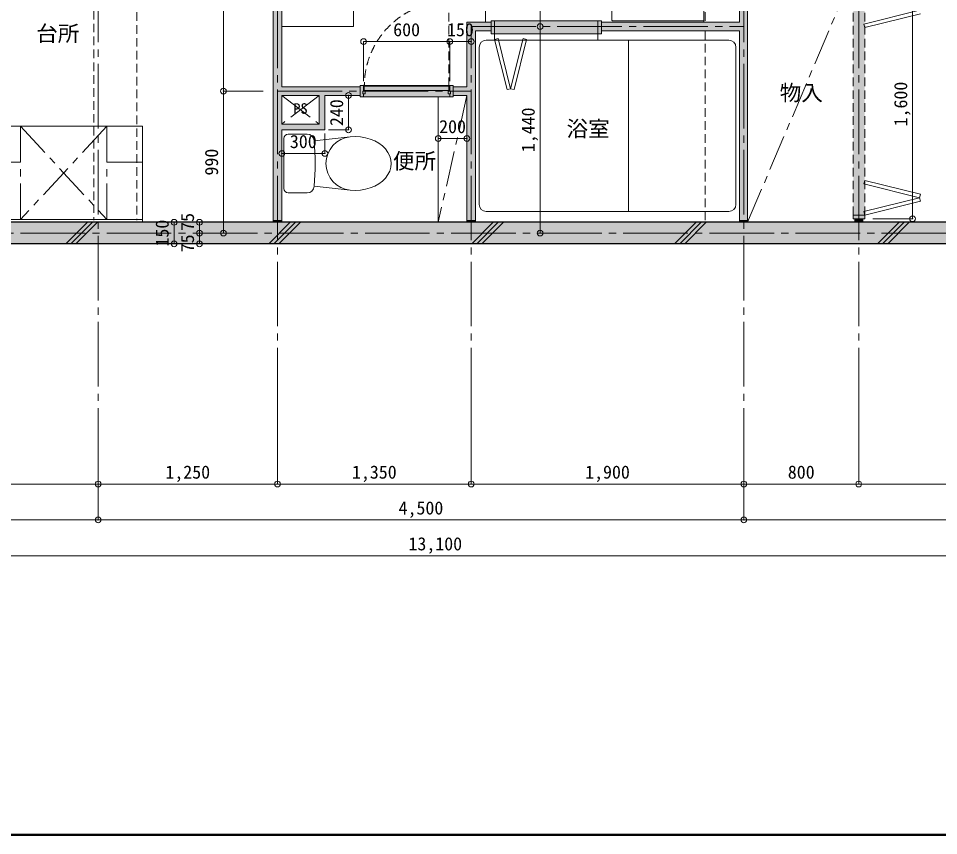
# Model space of a CAD drawing. Units: millimetres at full size, sheet at 1:50. Extents: x -9674 to 9699, y -6794 to 6791.
# Drawn here: x -2943 to 3469, y -6794 to -1095 of the extents above; entities that cross this region are included whole.
import ezdxf
from ezdxf.enums import TextEntityAlignment as Align

# ---------------------------------------------------------------- set-up
doc = ezdxf.new("R2010")
doc.units = ezdxf.units.MM
doc.header["$LTSCALE"] = 50
doc.header["$PDMODE"] = 32
doc.header["$PDSIZE"] = 40
for name, pattern in [('CHAIN1', [8, 5, -1, 1, -1]), ('CHAIN2', [12, 9, -1, 1, -1]), ('DASHED1', [1.8, 1.2, -0.6])]:
    doc.linetypes.add(name, pattern=pattern)
for name, color, linetype, lineweight in [('0-0_図面枠', 7, 'Continuous', 9), ('1-0_芯', 7, 'CHAIN2', 9), ('1-1_躯体', 2, 'Continuous', 25), ('1-2_間仕切', 3, 'Continuous', 18), ('1-3_建具', 3, 'Continuous', 18), ('1-4_仕上げ', 4, 'Continuous', 9), ('1-5_設備', 7, 'Continuous', 9), ('1-7_その他', 7, 'DASHED1', 9), ('1-8_ハッチ', 4, 'Continuous', 9), ('1-A_文字', 7, 'Continuous', 9), ('1-B_寸法', 7, 'Continuous', 9), ('1-C_梁', 7, 'DASHED1', 9), ('1-D_記号', 7, 'CHAIN1', 9)]:
    doc.layers.add(name, color=color, linetype=linetype, lineweight=lineweight)
doc.layers.add('4-0', color=1, linetype='Continuous')
doc.layers.add('4-2', color=4, linetype='Continuous')
doc.styles.add('ＭＳ ゴシック', font='')
doc.styles.get('ＭＳ ゴシック').set_extended_font_data('MS Gothic')

msp = doc.modelspace()

# ---------------------------------------------------------------- linework, layer by layer
at = {"layer": '0-0_図面枠'}
for p, q in [((-9673.92, -6793.93), (9698.92, -6793.93)), ((-9672.16, -6792.16), (9697.16, -6792.16)), ((-9670.4, -6790.4), (9695.4, -6790.4)), ((9693.64, -6788.64), (-9668.64, -6788.64)), ((-9666.87, -6786.88), (9691.87, -6786.88)), ((-9665.11, -6785.11), (9690.11, -6785.11)), ((-9663.35, -6783.35), (9688.35, -6783.35))]:
    msp.add_line(p, q, dxfattribs=at)
at = {"layer": '1-0_芯'}
for p, q in [((-2387.5, 4587.68), (-2387.5, -3842.32)), ((2112.5, 4587.68), (2112.5, -3842.32)), ((-1137.5, -3842.32), (-1137.5, -122.32)), ((2912.5, -3842.32), (2912.5, -122.32)), ((212.5, -1152.32), (2112.5, -1152.32)), ((212.5, -3842.32), (212.5, -1152.32)), ((-1137.5, -1602.32), (212.5, -1602.32)), ((-8327.5, -2592.32), (8282.5, -2592.32))]:
    msp.add_line(p, q, dxfattribs=at)
at = {"layer": '1-1_躯体'}
for p, q in [((6172.5, -2517.32), (-6527.5, -2517.32)), ((6172.5, -2667.32), (-6527.5, -2667.32))]:
    msp.add_line(p, q, dxfattribs=at)
at = {"layer": '1-2_間仕切'}
for p, q in [((-1167.5, -2517.32), (-1167.5, -152.32)), ((-1107.5, -1572.32), (-1107.5, -152.32)), ((2082.5, -152.32), (2082.5, -1122.32)), ((2138.5, -752.32), (2138.5, -2517.32)), ((182.5, -1572.32), (182.5, -1122.32)), ((182.5, -1122.32), (350.5, -1122.32)), ((1120.5, -1122.32), (2082.5, -1122.32)), ((242.5, -1182.32), (350.5, -1182.32)), ((242.5, -2517.32), (242.5, -1182.32)), ((1120.5, -1182.32), (2082.5, -1182.32)), ((2082.5, -1182.32), (2082.5, -2517.32)), ((-1107.5, -1572.32), (-562.5, -1572.32)), ((87.5, -1572.32), (182.5, -1572.32)), ((-1107.5, -1832.32), (-1107.5, -1632.32)), ((-1107.5, -1632.32), (-847.5, -1632.32)), ((-847.5, -1832.32), (-847.5, -1632.32)), ((-807.5, -1872.32), (-807.5, -1632.32)), ((-807.5, -1632.32), (-562.5, -1632.32)), ((87.5, -1632.32), (182.5, -1632.32)), ((182.5, -2517.32), (182.5, -1632.32)), ((-847.5, -1832.32), (-1107.5, -1832.32)), ((-807.5, -1872.32), (-1107.5, -1872.32)), ((-1107.5, -2517.32), (-1107.5, -1872.32)), ((2886.5, -2517.32), (2886.5, -2492.32)), ((2942.5, -2492.32), (2942.5, -2517.32))]:
    msp.add_line(p, q, dxfattribs=at)
at = {"layer": '1-2_間仕切', "color": 7, "lineweight": 9}
msp.add_line((62.5, -1562.32), (-537.5, -1562.32), dxfattribs=at)
at = {"layer": '1-3_建具', "color": 7, "linetype": 'DASHED1', "lineweight": 9}
for p, q in [((2875, -2467.32), (2875, -917.32)), ((2955, -2467.32), (2955, -917.32)), ((57.5, -1567.32), (57.5, -977.32))]:
    msp.add_line(p, q, dxfattribs=at)
at = {"layer": '1-3_建具', "color": 7, "lineweight": 9}
for p, q in [((2948.94, -1135.6), (3336.99, -1038.58)), ((3343.06, -1062.84), (2955, -1159.85)), ((350.5, -1202.32), (350.5, -1112.32)), ((375.5, -1112.32), (350.5, -1112.32)), ((375.5, -1112.32), (375.5, -1202.32)), ((1095.5, -1112.32), (375.5, -1112.32)), ((1095.5, -1202.32), (1095.5, -1112.32)), ((1120.5, -1112.32), (1095.5, -1112.32)), ((1120.5, -1112.32), (1120.5, -1202.32)), ((2948.94, -1135.6), (2955, -1159.85)), ((375.5, -1202.32), (350.5, -1202.32)), ((1095.5, -1202.32), (375.5, -1202.32)), ((1120.5, -1202.32), (1095.5, -1202.32)), ((399.75, -1236.25), (375.5, -1242.32)), ((487.07, -1585.5), (399.75, -1236.25)), ((487.07, -1585.5), (574.38, -1236.25)), ((574.38, -1236.25), (598.63, -1242.32)), ((487.07, -1585.5), (462.81, -1591.57)), ((487.07, -1585.5), (511.32, -1591.57)), ((-537.5, -1642.32), (62.5, -1642.32)), ((2948.94, -2249.03), (2955, -2224.78)), ((3343.06, -2321.79), (2955, -2224.78)), ((2948.94, -2249.03), (3336.99, -2346.05)), ((3336.99, -2346.05), (3343.06, -2321.79)), ((2955, -2492.32), (2875, -2492.32)), ((2948.94, -2443.06), (2955, -2467.32)), ((2955, -2467.32), (2955, -2492.32))]:
    msp.add_line(p, q, dxfattribs=at)
at = {"layer": '1-3_建具'}
for p, q in [((-562.5, -1562.32), (-562.5, -1642.32)), ((-537.5, -1562.32), (-562.5, -1562.32)), ((-542.5, -1602.32), (-542.5, -1622.32)), ((-527.5, -1602.32), (-542.5, -1602.32)), ((-537.5, -1602.32), (-537.5, -1562.32)), ((-532.5, -1597.32), (-532.5, -1567.32)), ((-532.5, -1567.32), (57.5, -1567.32)), ((57.5, -1597.32), (-532.5, -1597.32)), ((-527.5, -1622.32), (-527.5, -1602.32)), ((52.5, -1602.32), (52.5, -1622.32)), ((57.5, -1567.32), (57.5, -1597.32)), ((87.5, -1562.32), (62.5, -1562.32)), ((62.5, -1602.32), (62.5, -1562.32)), ((87.5, -1562.32), (87.5, -1642.32)), ((-537.5, -1642.32), (-562.5, -1642.32)), ((-542.5, -1622.32), (-527.5, -1622.32)), ((-537.5, -1642.32), (-537.5, -1622.32)), ((52.5, -1622.32), (67.5, -1622.32)), ((62.5, -1642.32), (62.5, -1622.32)), ((87.5, -1642.32), (62.5, -1642.32))]:
    msp.add_line(p, q, dxfattribs=at)
msp.add_lwpolyline([(67.5, -1622.32), (67.5, -1602.32), (52.5, -1602.32)], dxfattribs=at)
at = {"layer": '1-3_建具', "color": 7, "lineweight": 9}
for points in [[(2948.94, -2443.06), (3336.99, -2346.05), (3343.06, -2370.3), (2955, -2467.32)], [(2955, -2467.32), (2875, -2467.32), (2875, -2492.32)]]:
    msp.add_lwpolyline(points, dxfattribs=at)
at = {"layer": '1-3_建具', "color": 7, "linetype": 'DASHED1', "lineweight": 9}
msp.add_arc((57.5, -1567.32), 590, 90, 180, dxfattribs=at)
at = {"layer": '1-4_仕上げ'}
msp.add_line((-17.5, -2517.32), (-17.5, -1642.32), dxfattribs=at)
at = {"layer": '1-5_設備'}
for p, q in [((1832.5, -152.32), (1832.5, -1122.32)), ((1192.5, -1107.32), (1192.5, -317.32)), ((1832.5, -1112.32), (1197.5, -1112.32)), ((375.5, -1202.32), (375.5, -1247.32)), ((1095.5, -1202.32), (1095.5, -1247.32)), ((317.5, -1247.32), (2007.5, -1247.32)), ((375.5, -1242.32), (462.81, -1591.57)), ((598.63, -1242.32), (511.32, -1591.57)), ((1307.5, -1247.32), (1307.5, -2442.32)), ((267.5, -1297.32), (267.5, -2392.32)), ((2057.5, -2392.32), (2057.5, -1297.32)), ((-2077.5, -1847.32), (-3167.5, -1847.32)), ((-2077.5, -2517.32), (-2077.5, -1847.32)), ((-1062.5, -1902.32), (-931.25, -1902.32)), ((-881.41, -1948.32), (-630.35, -1921.67)), ((-1092.5, -1932.32), (-1092.5, -2282.32)), ((-881.41, -2266.31), (-630.35, -2292.96)), ((-1062.5, -2312.32), (-931.25, -2312.32)), ((-2077.5, -2497.32), (-3827.5, -2497.32)), ((2007.5, -2442.32), (317.5, -2442.32))]:
    msp.add_line(p, q, dxfattribs=at)
at = {"layer": '1-5_設備', "linetype": 'CHAIN1'}
for p, q in [((-2927.5, -2497.32), (-2927.5, -1847.32)), ((-2927.5, -1847.32), (-2327.5, -2497.32)), ((-2327.5, -1847.32), (-2927.5, -2497.32)), ((-2327.5, -2497.32), (-2327.5, -1847.32)), ((-2927.5, -2097.32), (-3417.5, -2097.32)), ((-2077.5, -2097.32), (-2327.5, -2097.32))]:
    msp.add_line(p, q, dxfattribs=at)
at = {"layer": '1-5_設備'}
msp.add_lwpolyline([(-1107.5, -1152.32), (-607.5, -1152.32), (-607.5, -152.32)], dxfattribs=at)
for centre, radius, start, end in [((1197.5, -1107.32), 5, 180, 270), ((317.5, -1297.32), 50, 90, 180), ((2007.5, -1297.32), 50, 0, 90), ((-1062.5, -1932.32), 30, 90, 180), ((-931.25, -1952.32), 50, 4.58409, 90), ((-613.23, -2107.32), 186.44, 95.26901, 264.731), ((-2864.44, -2107.32), 1989.39, 355.41592, 4.58409), ((-1062.5, -2282.32), 30, 180, 270), ((-931.25, -2262.32), 50, 270, 355.41592), ((317.5, -2392.32), 50, 180, 270), ((2007.5, -2392.32), 50, 270, 0)]:
    msp.add_arc(centre, radius, start, end, dxfattribs=at)
msp.add_ellipse((-595.31, -2107.32), major_axis=(250, 0), ratio=0.75, start_param=4.5717765, end_param=7.9945944, dxfattribs=at)
at = {"layer": '1-7_その他', "color": 4, "linetype": 'CHAIN1'}
for p, q in [((2138.5, -2517.32), (2886.5, -752.32)), ((-1107.5, -1632.32), (-847.5, -1832.32)), ((-847.5, -1632.32), (-1107.5, -1832.32)), ((182.5, -1632.32), (-17.5, -2517.32))]:
    msp.add_line(p, q, dxfattribs=at)
at = {"layer": '1-8_ハッチ'}
for p, q in [((-2612.67, -2667.32), (-2462.67, -2517.32)), ((-2577.32, -2667.32), (-2427.32, -2517.32)), ((-2541.96, -2667.32), (-2391.96, -2517.32)), ((-1198.46, -2667.32), (-1048.46, -2517.32)), ((-1163.1, -2667.32), (-1013.1, -2517.32)), ((-1127.75, -2667.32), (-977.75, -2517.32)), ((215.76, -2667.32), (365.76, -2517.32)), ((251.11, -2667.32), (401.11, -2517.32)), ((286.47, -2667.32), (436.47, -2517.32)), ((1629.97, -2667.32), (1779.97, -2517.32)), ((1665.33, -2667.32), (1815.33, -2517.32)), ((1700.68, -2667.32), (1850.68, -2517.32)), ((3044.18, -2667.32), (3194.18, -2517.32)), ((3079.54, -2667.32), (3229.54, -2517.32)), ((3114.89, -2667.32), (3264.89, -2517.32))]:
    msp.add_line(p, q, dxfattribs=at)
at = {"layer": '1-B_寸法'}
for p, q in [((-1514.24, -1602.32), (-1514.24, -122.32)), ((692.46, -1152.32), (692.46, -122.32)), ((3288.46, -892.32), (3288.46, -2492.32)), ((692.46, -2592.32), (692.46, -1152.32)), ((-537.5, -1534.16), (-537.5, -1257.32)), ((-537.5, -1257.32), (62.5, -1257.32)), ((62.5, -1534.16), (62.5, -1257.32)), ((62.5, -1257.32), (212.5, -1257.32)), ((-1236.75, -1602.32), (-1514.24, -1602.32)), ((-1514.24, -2592.32), (-1514.24, -1602.32)), ((-642.56, -1872.32), (-642.56, -1632.32)), ((-781.57, -1872.32), (-642.56, -1872.32)), ((-17.5, -1933.15), (182.5, -1933.15)), ((3011.61, -2492.32), (3288.46, -2492.32)), ((-1858.28, -2517.32), (-1858.28, -2667.32)), ((-1681.76, -2592.32), (-1681.76, -2517.32)), ((-1681.76, -2667.32), (-1681.76, -2592.32)), ((-2387.5, -3842.32), (-2387.5, -4592.32)), ((-1137.5, -3842.32), (-1137.5, -4342.32)), ((212.5, -3842.32), (212.5, -4342.32)), ((2112.5, -3842.32), (2112.5, -4592.32)), ((2912.5, -3842.32), (2912.5, -4342.32)), ((-3827.5, -4342.32), (-2387.5, -4342.32)), ((-2387.5, -4342.32), (-1137.5, -4342.32)), ((-1137.5, -4342.32), (212.5, -4342.32)), ((212.5, -4342.32), (2112.5, -4342.32)), ((2112.5, -4342.32), (2912.5, -4342.32)), ((2912.5, -4342.32), (6512.5, -4342.32)), ((-6587.5, -4592.32), (-2387.5, -4592.32)), ((-2387.5, -4592.32), (2112.5, -4592.32)), ((2112.5, -4592.32), (6512.5, -4592.32)), ((-6587.5, -4842.32), (6512.5, -4842.32))]:
    msp.add_line(p, q, dxfattribs=at)
msp.add_lwpolyline([(-807.5, -1898.25), (-807.5, -2037.26), (-1107.5, -2037.26)], dxfattribs=at)
at = {"layer": '1-B_寸法', "color": 3}
for p in [(692.46, -1152.32), (-537.5, -1257.32), (62.5, -1257.32), (212.5, -1257.32), (-1514.24, -1602.32), (-642.56, -1632.32), (-642.56, -1872.32), (-17.5, -1933.15), (182.5, -1933.15), (-1107.5, -2037.26), (-807.5, -2037.26), (-1858.28, -2517.32), (-1681.76, -2517.32), (3288.46, -2492.32), (-1681.76, -2592.32), (-1514.24, -2592.32), (692.46, -2592.32), (-1858.28, -2667.32), (-1681.76, -2667.32), (-2387.5, -4342.32), (-1137.5, -4342.32), (212.5, -4342.32), (2112.5, -4342.32), (2912.5, -4342.32), (-2387.5, -4592.32), (2112.5, -4592.32)]:
    msp.add_point(p, dxfattribs=at)
at = {"layer": '1-C_梁'}
for p, q in [((-2417.5, 757.68), (-2417.5, -2502.32)), ((-2117.5, -152.32), (-2117.5, -2502.32)), ((1842.5, -152.32), (1842.5, -1122.32)), ((1842.5, -1182.32), (1842.5, -2517.32))]:
    msp.add_line(p, q, dxfattribs=at)
at = {"layer": '1-D_記号'}
msp.add_line((312.5, -1122.32), (312.5, -152.32), dxfattribs=at)
at = {"layer": '4-0'}
msp.add_solid([(6172.5, -2517.32), (6172.5, -2667.32), (-6527.5, -2517.32), (-6527.5, -2667.32)], dxfattribs=at)
at = {"layer": '4-2'}
for points in [[(-1167.5, -2502.32), (-1107.5, -2502.32), (-1167.5, -152.32), (-1107.5, -152.32)], [(2082.5, -152.32), (2082.5, -2502.32), (2138.5, -752.32)], [(2082.5, -2502.32), (2138.5, -2502.32), (2138.5, -752.32)], [(2942.5, -2492.32), (2955, -892.32), (2875, -892.32)], [(2942.5, -2492.32), (2875, -892.32), (2875, -2492.32)], [(2942.5, -2492.32), (2955, -2492.32), (2955, -892.32)], [(350.5, -1182.32), (350.5, -1122.32), (242.5, -1182.32), (182.5, -1122.32)], [(182.5, -1122.32), (242.5, -1182.32), (182.5, -2502.32), (242.5, -2502.32)], [(350.5, -1112.32), (350.5, -1202.32), (1120.5, -1112.32), (1120.5, -1202.32)], [(1120.5, -1122.32), (1120.5, -1182.32), (2082.5, -1122.32), (2082.5, -1182.32)], [(-562.5, -1632.32), (-562.5, -1572.32), (-1107.5, -1572.32)], [(-562.5, -1632.32), (-1107.5, -1572.32), (-1107.5, -1632.32)], [(-562.5, -1642.32), (87.5, -1642.32), (-562.5, -1562.32), (87.5, -1562.32)], [(87.5, -1572.32), (182.5, -1572.32), (87.5, -1632.32), (182.5, -1632.32)], [(-807.5, -1632.32), (-847.5, -1632.32), (-847.5, -1832.32)], [(-847.5, -1832.32), (-807.5, -1872.32), (-807.5, -1632.32)], [(-1107.5, -1832.32), (-1107.5, -1872.32), (-807.5, -1872.32)], [(-847.5, -1832.32), (-1107.5, -1832.32), (-807.5, -1872.32)], [(2886.5, -2502.32), (2942.5, -2502.32), (2942.5, -2492.32)], [(2942.5, -2492.32), (2886.5, -2492.32), (2886.5, -2502.32)], [(-1167.5, -2502.32), (-1167.5, -2517.32), (-1107.5, -2502.32), (-1107.5, -2517.32)], [(182.5, -2502.32), (182.5, -2517.32), (242.5, -2502.32), (242.5, -2517.32)], [(2138.5, -2517.32), (2138.5, -2502.32), (2082.5, -2517.32), (2082.5, -2502.32)], [(2942.5, -2502.32), (2942.5, -2517.32), (2886.5, -2502.32), (2886.5, -2517.32)]]:
    msp.add_solid(points, dxfattribs=at)

# ---------------------------------------------------------------- texts
at = {"layer": '1-A_文字', "style": 'ＭＳ ゴシック'}
for s, height, p in [('台所', 110, (-2818.76, -1288.85)), ('物入', 110, (2362.5, -1702.32)), ('PS', 73.31, (-1027.5, -1782.32)), ('浴室', 110, (877.1, -1952.71)), ('便所', 110, (-332.86, -2177.49))]:
    msp.add_text(s, height=height, dxfattribs=at).set_placement(p, align=Align.BOTTOM_LEFT)
at = {"layer": '1-B_寸法', "style": 'ＭＳ ゴシック'}
for s, p in [('600', (-331.25, -1247.32)), ('150', (43.75, -1247.32)), ('200', (-11.25, -1923.15)), ('300', (-1051.25, -2027.26)), ('1,250', (-1918.75, -4332.32)), ('1,350', (-618.75, -4332.32)), ('1,900', (1006.25, -4332.32)), ('800', (2418.75, -4332.32)), ('4,500', (-293.75, -4582.32)), ('13,100', (-225, -4832.32))]:
    msp.add_text(s, height=91.64, dxfattribs=at).set_placement(p, align=Align.BOTTOM_LEFT)
for s, p in [('1,600', (3278.46, -1848.57)), ('240', (-652.56, -1846.07)), ('1,440', (682.46, -2028.57)), ('990', (-1524.24, -2191.07)), ('75', (-1691.76, -2576.9)), ('150', (-1868.28, -2686.07)), ('75', (-1691.76, -2726.37))]:
    msp.add_text(s, height=91.64, rotation=90, dxfattribs=at).set_placement(p, align=Align.BOTTOM_LEFT)

doc.saveas('drawing.dxf')
